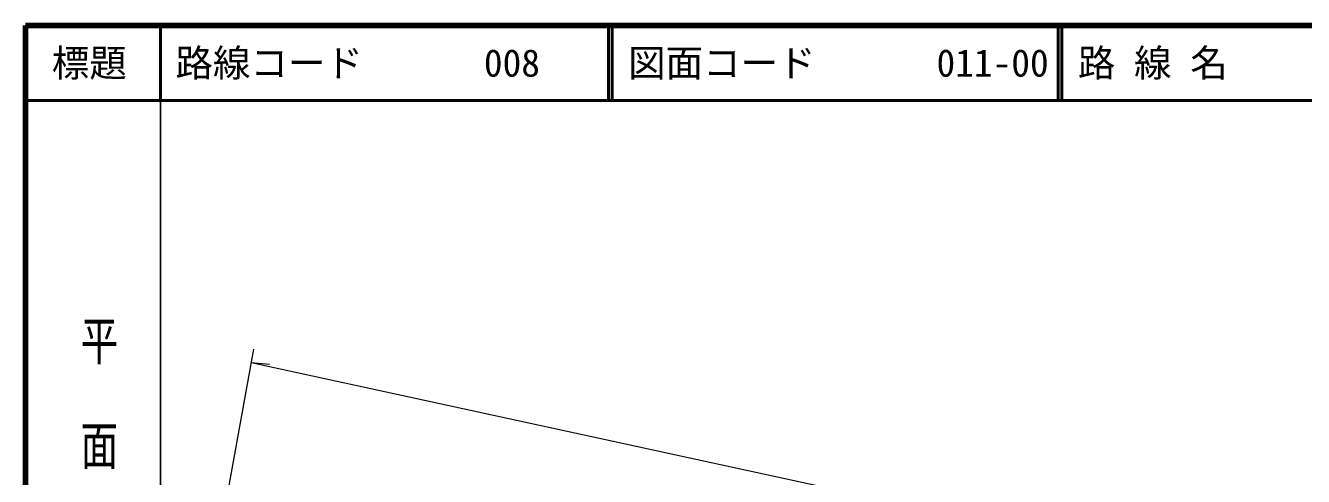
# Model space of a CAD drawing. Units: millimetres at full size, sheet at 1:1000; details may follow other scales. Extents: x 40000 to 680000, y 20000 to 380000.
# Drawn here: x 40000 to 210468, y 319760 to 380000 of the extents above; entities that cross this region are included whole.
import ezdxf
from ezdxf.enums import TextEntityAlignment as Align

# ---------------------------------------------------------------- set-up
doc = ezdxf.new("R2010")
doc.units = ezdxf.units.MM
doc.header["$LTSCALE"] = 1000
for name, color, linetype, lineweight in [('M-STR-HTXT', 7, 'Continuous', 13), ('M-TTL', 2, 'Continuous', 140), ('M-TTL-BAND', 7, 'Continuous', 25), ('M-TTL-LINE', 7, 'Continuous', 50)]:
    doc.layers.add(name, color=color, linetype=linetype, lineweight=lineweight)
doc.layers.add('M-TTL-TXT', color=7, linetype='Continuous')
doc.styles.add('@ＭＳ ゴシック', font='')
doc.styles.add('ＭＳ ゴシック', font='')
doc.styles.get('@ＭＳ ゴシック').set_extended_font_data('@MS Gothic')
doc.styles.get('ＭＳ ゴシック').set_extended_font_data('MS Gothic')

msp = doc.modelspace()

# ---------------------------------------------------------------- linework, layer by layer
at = {"layer": 'M-STR-HTXT'}
for p, q in [((70415, 336760), (66740, 316594)), ((70090, 334976), (72538, 334783))]:
    msp.add_line(p, q, dxfattribs=at)
msp.add_lwpolyline([(70090, 334976), (227261, 300789), (239014, 299382), (249326, 298889), (257550, 298979), (266113, 299561), (275080, 300771), (290048, 303833), (375783, 332541)], dxfattribs=at)
at = {"layer": 'M-TTL'}
for p, q in [((40000, 380000), (40000, 20000)), ((680000, 380000), (40000, 380000))]:
    msp.add_line(p, q, dxfattribs=at)
at = {"layer": 'M-TTL-BAND'}
msp.add_line((58000, 370000), (58000, 20000), dxfattribs=at)
at = {"layer": 'M-TTL-LINE'}
for p, q in [((58000, 380000), (58000, 370000)), ((117750, 380000), (117750, 370000)), ((118250, 380000), (118250, 370000)), ((177750, 380000), (177750, 370000)), ((178250, 380000), (178250, 370000)), ((40000, 370000), (680000, 370000))]:
    msp.add_line(p, q, dxfattribs=at)

# ---------------------------------------------------------------- texts
at = {"layer": 'M-TTL-BAND', "style": '@ＭＳ ゴシック', "width": 1.4}
msp.add_text('平  面  図', height=3666, rotation=270, dxfattribs=at).set_placement((49777, 306475), align=Align.MIDDLE_RIGHT)
at = {"layer": 'M-TTL-TXT', "style": 'ＭＳ ゴシック'}
msp.add_text('標題', height=3666, dxfattribs=at).set_placement((48500, 375000), align=Align.MIDDLE_CENTER)
for s, p in [('路線コード', (60000, 375000)), ('008', (101142, 375000)), ('図面コード', (120380, 375000)), ('011-00', (161521, 375000)), ('路 線 名', (180380, 375000))]:
    msp.add_text(s, height=3666, dxfattribs=at).set_placement(p, align=Align.MIDDLE_LEFT)

doc.saveas('drawing.dxf')
